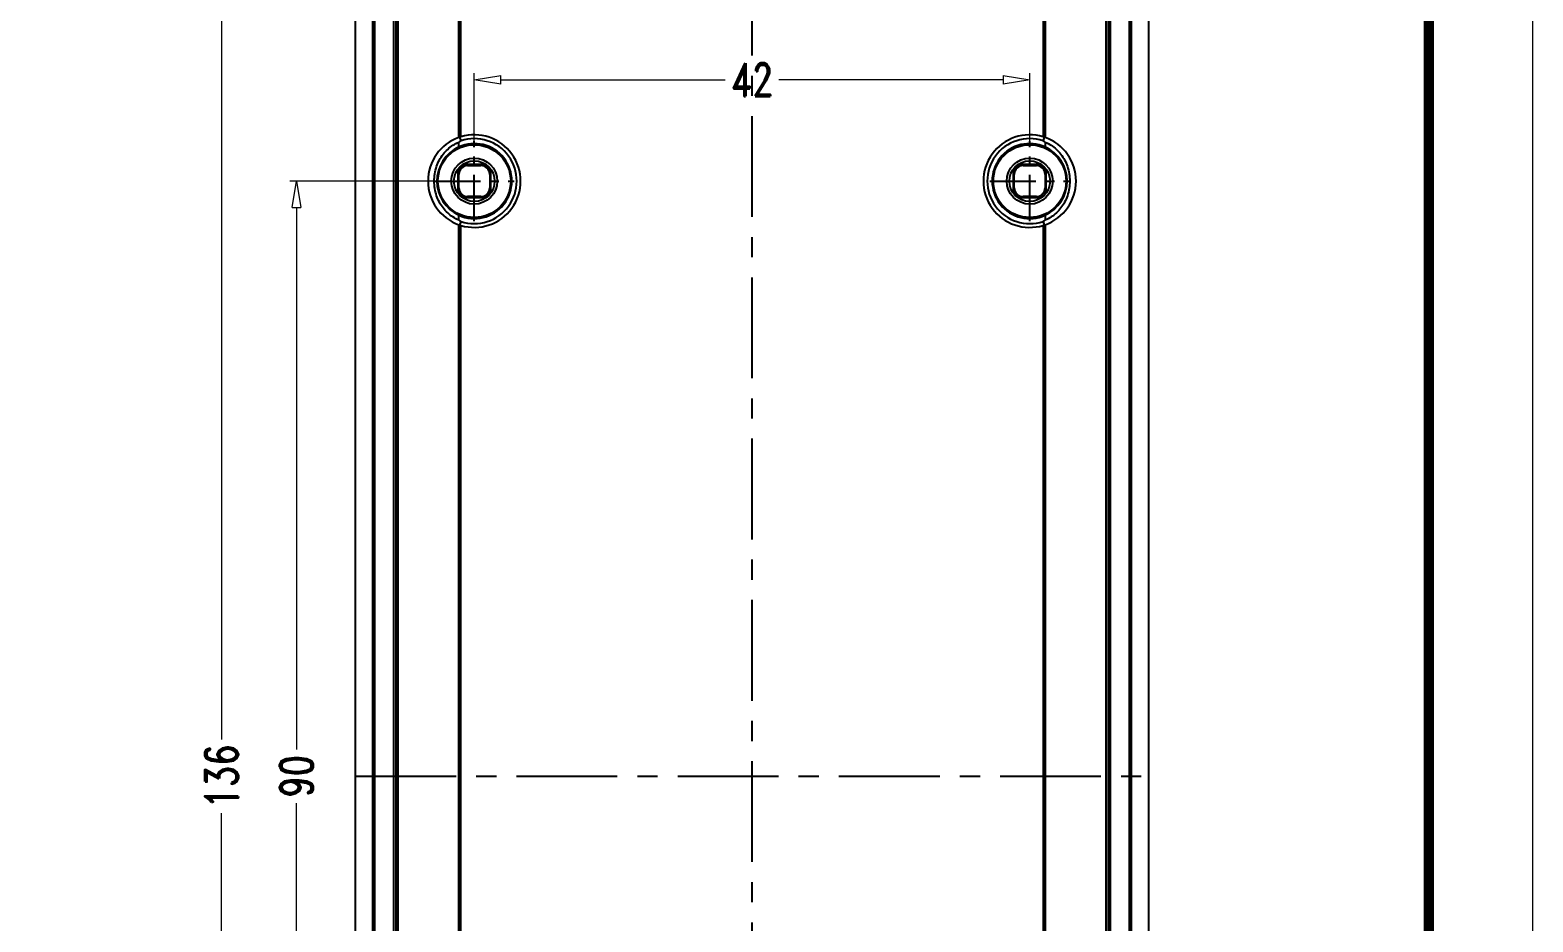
# Model space of a CAD drawing. Header units: millimetres. Extents: x 4688 to 5146, y 1130 to 1448.
# Drawn here: x 5032 to 5145.6, y 1303.3 to 1370.7 of the extents above; entities that cross this region are included whole.
import ezdxf

# ---------------------------------------------------------------- set-up
doc = ezdxf.new("R2010")
doc.units = ezdxf.units.MM
doc.linetypes.add('CENTER', pattern=[50.8, 31.75, -6.35, 6.35, -6.35])
doc.layers.add('dim', color=82, linetype='Continuous', lineweight=9)
doc.layers.add('from', color=7, linetype='Continuous', lineweight=13)
doc.styles.add('ROMAND', font='romand.shx', dxfattribs={"width": 0.75, "bigfont": 'gbcbig.shx'})
doc.dimstyles.new('YanXiu', dxfattribs={"dimtxt": 2.5, "dimasz": 2.2, "dimexe": 1, "dimexo": 0, "dimgap": 0.66, "dimtad": 0, "dimzin": 9, "dimdsep": 46, "dimtxsty": 'ROMAND', "dimblk": 'CLOSEDBLANK', "dimcen": 0, "dimclrd": 3, "dimclre": 3, "dimclrt": 7, "dimazin": 2, "dimtfac": 1, "dimtofl": 0, "dimtmove": 0, "dimatfit": 3, "dimldrblk": 'CLOSEDBLANK', "dimfxl": 1, "dimlwd": 5, "dimlwe": 5, "dimarcsym": 0})

# ---------------------------------------------------------------- blocks, each defined once
blk = doc.blocks.new('_ClosedBlank')
at = {"color": 0, "linetype": 'ByBlock', "lineweight": -2}
for p, q in [((-1, 0.167), (0, 0)), ((-1, 0.167), (-1, -0.167)), ((0, 0), (-1, -0.167))]:
    blk.add_line(p, q, dxfattribs=at)
blk = doc.blocks.new('*D19')
at = {"layer": 'Defpoints', "color": 0, "transparency": 16777216}
for p in [(5046.47, 1382.3), (5062.56, 1382.3), (5062.56, 1246.3)]:
    blk.add_point(p, dxfattribs=at)
at = {"layer": 'dim', "color": 3, "lineweight": 5, "transparency": 16777216}
for p, q in [((5062.56, 1382.3), (5045.97, 1382.3)), ((5046.47, 1380.3), (5046.47, 1317.08)), ((5046.47, 1248.3), (5046.47, 1311.52)), ((5062.56, 1246.3), (5045.97, 1246.3))]:
    blk.add_line(p, q, dxfattribs=at)
at = {"layer": 'dim', "color": 3, "lineweight": 5, "transparency": 16777216, "xscale": 2, "yscale": 2, "zscale": 2}
for p, rotation in [((5046.47, 1382.3), 90), ((5046.47, 1246.3), 270)]:
    blk.add_blockref('_ClosedBlank', p, dxfattribs=dict(at, rotation=rotation))
at = {"layer": 'dim', "color": 7, "transparency": 16777216, "insert": (5046.47, 1314.3), "char_height": 2.5, "attachment_point": 5, "rotation": 90, "style": 'ROMAND'}
blk.add_mtext('136', dxfattribs=at)
blk = doc.blocks.new('*D20')
at = {"layer": 'Defpoints', "color": 0, "transparency": 16777216}
for p in [(5062.56, 1359.3), (5052.13, 1269.3), (5062.56, 1269.3)]:
    blk.add_point(p, dxfattribs=at)
at = {"layer": 'dim', "color": 3, "lineweight": 5, "transparency": 16777216}
for p, q in [((5062.56, 1359.3), (5051.63, 1359.3)), ((5052.13, 1357.3), (5052.13, 1316.32)), ((5052.13, 1271.3), (5052.13, 1312.28)), ((5062.56, 1269.3), (5051.63, 1269.3))]:
    blk.add_line(p, q, dxfattribs=at)
at = {"layer": 'dim', "color": 3, "lineweight": 5, "transparency": 16777216, "xscale": 2, "yscale": 2, "zscale": 2}
for p, rotation in [((5052.13, 1359.3), 90), ((5052.13, 1269.3), 270)]:
    blk.add_blockref('_ClosedBlank', p, dxfattribs=dict(at, rotation=rotation))
at = {"layer": 'dim', "color": 7, "transparency": 16777216, "insert": (5052.13, 1314.3), "char_height": 2.5, "attachment_point": 5, "rotation": 90, "style": 'ROMAND'}
blk.add_mtext('90', dxfattribs=at)
blk = doc.blocks.new('*D21')
at = {"layer": 'Defpoints', "color": 0, "transparency": 16777216}
for p in [(5107.58, 1366.96), (5065.58, 1362.32), (5107.58, 1362.32)]:
    blk.add_point(p, dxfattribs=at)
at = {"layer": 'dim', "color": 3, "lineweight": 5, "transparency": 16777216}
for p, q in [((5065.58, 1362.32), (5065.58, 1367.46)), ((5107.58, 1362.32), (5107.58, 1367.46)), ((5067.58, 1366.96), (5084.56, 1366.96)), ((5105.58, 1366.96), (5088.6, 1366.96))]:
    blk.add_line(p, q, dxfattribs=at)
at = {"layer": 'dim', "color": 3, "lineweight": 5, "transparency": 16777216, "xscale": 2, "yscale": 2, "zscale": 2, "rotation": 180}
blk.add_blockref('_ClosedBlank', (5065.58, 1366.96), dxfattribs=at)
at = {"layer": 'dim', "color": 3, "lineweight": 5, "transparency": 16777216, "xscale": 2, "yscale": 2, "zscale": 2}
blk.add_blockref('_ClosedBlank', (5107.58, 1366.96), dxfattribs=at)
at = {"layer": 'dim', "color": 7, "transparency": 16777216, "insert": (5086.58, 1366.96), "char_height": 2.5, "attachment_point": 5, "style": 'ROMAND'}
blk.add_mtext('42', dxfattribs=at)

msp = doc.modelspace()

# ---------------------------------------------------------------- linework, layer by layer
at = {"color": 1, "linetype": 'CENTER', "ltscale": 0.24}
for p, q in [((5086.581, 1234.671), (5086.581, 1393.926)), ((5056.581, 1314.298), (5116.581, 1314.298))]:
    msp.add_line(p, q, dxfattribs=at)
at = {"color": 7, "linetype": 'Continuous'}
for p, q in [((5056.581, 1382.131), (5056.581, 1246.466)), ((5057.89, 1382.122), (5057.89, 1246.475)), ((5058.03, 1382.122), (5058.03, 1246.475)), ((5115.133, 1246.475), (5115.133, 1382.122)), ((5115.273, 1246.475), (5115.273, 1382.122)), ((5116.581, 1246.466), (5116.581, 1382.131)), ((5059.469, 1381.863), (5059.469, 1246.734)), ((5059.66, 1247.053), (5059.66, 1381.544)), ((5059.819, 1247.052), (5059.819, 1381.545)), ((5113.343, 1381.545), (5113.343, 1247.052)), ((5113.502, 1381.544), (5113.502, 1247.053)), ((5113.693, 1246.734), (5113.693, 1381.863)), ((5064.411, 1362.597), (5064.411, 1378.681)), ((5064.563, 1362.647), (5064.563, 1378.649)), ((5108.599, 1378.649), (5108.599, 1362.647)), ((5108.752, 1378.681), (5108.752, 1362.597)), ((5064.41, 1361.883), (5064.41, 1362.25)), ((5064.576, 1362.348), (5064.485, 1362.626)), ((5108.678, 1362.626), (5108.586, 1362.348)), ((5108.752, 1362.25), (5108.752, 1361.883)), ((5066.167, 1360.548), (5064.995, 1360.548)), ((5064.995, 1360.548), (5065.077, 1360.467)), ((5065.077, 1360.467), (5066.086, 1360.467)), ((5066.167, 1360.548), (5066.086, 1360.467)), ((5106.995, 1360.548), (5107.077, 1360.467)), ((5108.167, 1360.548), (5106.995, 1360.548)), ((5107.077, 1360.467), (5108.086, 1360.467)), ((5108.167, 1360.548), (5108.086, 1360.467)), ((5064.331, 1359.884), (5064.412, 1359.803)), ((5064.331, 1359.884), (5064.331, 1358.713)), ((5064.412, 1358.794), (5064.412, 1359.803)), ((5066.831, 1359.884), (5066.75, 1359.803)), ((5066.75, 1359.803), (5066.75, 1358.794)), ((5066.831, 1358.713), (5066.831, 1359.884)), ((5106.331, 1359.884), (5106.412, 1359.803)), ((5106.331, 1359.884), (5106.331, 1358.713)), ((5106.412, 1358.794), (5106.412, 1359.803)), ((5108.831, 1359.884), (5108.75, 1359.803)), ((5108.75, 1359.803), (5108.75, 1358.794)), ((5108.831, 1358.713), (5108.831, 1359.884)), ((5064.331, 1358.713), (5064.412, 1358.794)), ((5064.995, 1358.048), (5065.077, 1358.13)), ((5066.086, 1358.13), (5065.077, 1358.13)), ((5066.167, 1358.048), (5066.086, 1358.13)), ((5066.831, 1358.713), (5066.75, 1358.794)), ((5106.331, 1358.713), (5106.412, 1358.794)), ((5106.995, 1358.048), (5107.077, 1358.13)), ((5108.086, 1358.13), (5107.077, 1358.13)), ((5108.167, 1358.048), (5108.086, 1358.13)), ((5108.831, 1358.713), (5108.75, 1358.794)), ((5064.995, 1358.048), (5066.167, 1358.048)), ((5106.995, 1358.048), (5108.167, 1358.048)), ((5064.41, 1356.347), (5064.41, 1356.714)), ((5064.411, 1272.597), (5064.411, 1356)), ((5064.485, 1355.971), (5064.576, 1356.248)), ((5064.563, 1272.647), (5064.563, 1355.95)), ((5108.586, 1356.248), (5108.678, 1355.971)), ((5108.599, 1355.95), (5108.599, 1272.647)), ((5108.752, 1356.714), (5108.752, 1356.347)), ((5108.752, 1356), (5108.752, 1272.597))]:
    msp.add_line(p, q, dxfattribs=at)
at = {"color": 1, "linetype": 'CENTER', "ltscale": 0.11}
for p, q in [((5065.581, 1356.273), (5065.581, 1362.323)), ((5107.581, 1356.273), (5107.581, 1362.323)), ((5062.556, 1359.298), (5068.606, 1359.298)), ((5104.556, 1359.298), (5110.606, 1359.298))]:
    msp.add_line(p, q, dxfattribs=at)
at = {"color": 7, "linetype": 'Continuous'}
for centre, radius in [((5065.581, 1359.298), 2.75), ((5107.581, 1359.298), 2.75), ((5065.581, 1359.298), 1.741), ((5065.581, 1359.298), 1.539), ((5107.581, 1359.298), 1.741), ((5107.581, 1359.298), 1.539)]:
    msp.add_circle(centre, radius, dxfattribs=at)
for centre, radius, start, end in [((5064.204, 1363.823), 1.229, 283.17575, 286.95147), ((5065.581, 1359.298), 3.5, 253.0845, 106.9155), ((5107.581, 1359.298), 3.5, 73.0845, 286.9155), ((5108.958, 1363.823), 1.229, 253.04853, 256.82425), ((5065.581, 1359.298), 3.5, 109.53666, 250.46333), ((5065.598, 1359.297), 2.843, 114.69503, 245.30523), ((5065.95, 1359.851), 2.851, 118.81032, 122.68916), ((5065.581, 1359.298), 2.837, 245.62599, 114.37401), ((5065.581, 1359.298), 3.211, 251.7609, 108.2391), ((5107.581, 1359.298), 3.211, 71.7609, 288.2391), ((5107.581, 1359.298), 2.837, 65.62599, 294.37401), ((5107.213, 1359.852), 2.849, 57.31005, 61.19069), ((5107.581, 1359.298), 3.5, 289.53666, 70.46334), ((5107.564, 1359.3), 2.843, 294.69501, 65.30523), ((5065.949, 1358.745), 2.849, 237.30942, 241.19059), ((5064.204, 1354.774), 1.229, 73.04853, 76.82425), ((5107.212, 1358.746), 2.851, 298.81033, 302.68927), ((5108.958, 1354.774), 1.229, 103.17575, 106.95147)]:
    msp.add_arc(centre, radius, start, end, dxfattribs=at)
for centre, major_axis, start_param, end_param in [((5064.996, 1359.884), (0.47, -0.47), 2.3563468, 3.9268385), ((5065.077, 1359.803), (-0.47, 0.47), -0.7852459, 0.7852459), ((5066.085, 1359.803), (0.47, 0.47), -0.7852459, 0.7852459), ((5066.166, 1359.884), (0.47, 0.47), -0.7852459, 0.7852459), ((5106.996, 1359.884), (0.47, -0.47), 2.3563468, 3.9268385), ((5107.077, 1359.803), (-0.47, 0.47), -0.7852459, 0.7852459), ((5108.085, 1359.803), (0.47, 0.47), -0.7852459, 0.7852459), ((5108.166, 1359.884), (0.47, 0.47), -0.7852459, 0.7852459), ((5064.996, 1358.713), (0.47, 0.47), -3.9268385, -2.3563468), ((5065.077, 1358.794), (0.47, 0.47), -3.9268385, -2.3563468), ((5066.085, 1358.794), (-0.47, 0.47), -3.9268385, -2.3563468), ((5066.166, 1358.713), (-0.47, 0.47), -3.9268385, -2.3563468), ((5106.996, 1358.713), (0.47, 0.47), 2.3563468, 3.9268385), ((5107.077, 1358.794), (0.47, 0.47), -3.9268385, -2.3563468), ((5108.085, 1358.794), (-0.47, 0.47), -3.9268385, -2.3563468), ((5108.166, 1358.713), (-0.47, 0.47), -3.9268385, -2.3563468)]:
    msp.add_ellipse(centre, major_axis=major_axis, ratio=0.9996955, start_param=start_param, end_param=end_param, dxfattribs=at)
for points, start_tangent, end_tangent in [([(5064.41, 1356.347), (5063.963, 1356.589), (5063.568, 1356.898), (5063.227, 1357.268), (5062.946, 1357.701), (5062.731, 1358.195), (5062.596, 1358.738), (5062.551, 1359.298), (5062.596, 1359.857), (5062.73, 1360.4), (5062.946, 1360.895), (5063.227, 1361.328), (5063.568, 1361.699), (5063.963, 1362.008), (5064.41, 1362.25)], (-0.9166717, 0.3996411), (0.9166749, 0.3996339)), ([(5064.485, 1362.626), (5064.447, 1362.611), (5064.411, 1362.597)], (-0.919158, -0.3938891), (-0.9425069, -0.3341867)), ([(5108.752, 1362.597), (5108.715, 1362.611), (5108.678, 1362.626)], (-0.9425075, 0.334185), (-0.919158, 0.3938891)), ([(5108.752, 1362.25), (5109.199, 1362.008), (5109.594, 1361.699), (5109.935, 1361.328), (5110.216, 1360.896), (5110.432, 1360.401), (5110.566, 1359.858), (5110.611, 1359.299), (5110.566, 1358.739), (5110.432, 1358.197), (5110.217, 1357.701), (5109.935, 1357.269), (5109.594, 1356.898), (5109.199, 1356.589), (5108.752, 1356.347)], (0.9166762, -0.3996307), (-0.9166741, -0.3996356)), ([(5064.411, 1356), (5064.447, 1355.986), (5064.485, 1355.971)], (0.9425055, -0.3341908), (0.919158, -0.3938891)), ([(5108.678, 1355.971), (5108.715, 1355.986), (5108.752, 1356)], (0.919158, 0.3938891), (0.9425066, 0.3341876))]:
    msp.add_spline(points, degree=3, dxfattribs=dict(at, start_tangent=start_tangent, end_tangent=end_tangent))
at = {"layer": 'from'}
msp.add_lwpolyline([(4688.35, 1129.877), (5145.634, 1129.877), (5145.634, 1447.649), (4688.35, 1447.649)], close=True, dxfattribs=at)
at = {"layer": 'from', "const_width": 0.788}
msp.add_lwpolyline([(4696.23, 1137.758), (4696.23, 1439.768), (5137.753, 1439.768), (5137.753, 1137.758), (4696.23, 1137.758)], dxfattribs=at)

# ---------------------------------------------------------------- dimensions: what is measured, and where the dimension line sits
at = {"layer": 'dim'}
for base, p1, p2, picture, middle in [((5046.474, 1382.298), (5062.556, 1246.298), (5062.556, 1382.298), '*D19', (5046.474, 1314.298)), ((5052.135, 1269.298), (5062.556, 1359.298), (5062.556, 1269.298), '*D20', (5052.135, 1314.298))]:
    dim = msp.add_linear_dim(base=base, p1=p1, p2=p2, angle=90, dimstyle='YanXiu', override={"dimasz": 2, "dimexe": 0.49975, "dimgap": 0.49975, "dimzin": 8}, dxfattribs=at)
    dim.commit()
    dim.dimension.update_dxf_attribs({"geometry": picture, "text_midpoint": middle})
dim = msp.add_linear_dim(base=(5107.581, 1366.959), p1=(5065.581, 1362.323), p2=(5107.581, 1362.323), dimstyle='YanXiu', override={"dimasz": 2, "dimexe": 0.49975, "dimgap": 0.49975, "dimzin": 8}, dxfattribs=at)
dim.commit()
dim.dimension.update_dxf_attribs({"geometry": '*D21', "text_midpoint": (5086.581, 1366.959)})

doc.saveas('drawing.dxf')
